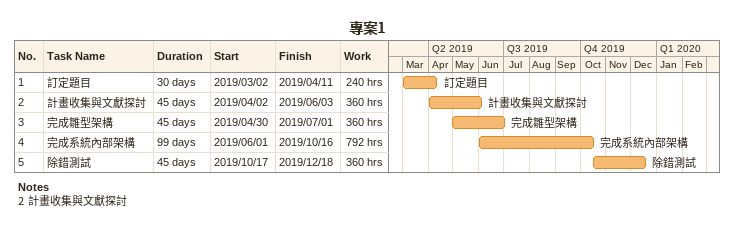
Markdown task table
專案1

| ID | Task | Duration | Start | Finish | Resources | Work (h) |
|---|---|---|---|---|---|---|
| 1 | 訂定題目 | 30d | 2019-03-02 | 2019-04-11 | 訂定題目 | 240 |
| 2 | 計畫收集與文獻探討 | 45d | 2019-04-02 | 2019-06-03 | 計畫收集與文獻探討 | 360 |
| 3 | 完成雛型架構 | 45d | 2019-04-30 | 2019-07-01 | 完成雛型架構 | 360 |
| 4 | 完成系統內部架構 | 99d | 2019-06-01 | 2019-10-16 | 完成系統內部架構 | 792 |
| 5 | 除錯測試 | 45d | 2019-10-17 | 2019-12-18 | 除錯測試 | 360 |

Notes
- 2: 計畫收集與文獻探討
